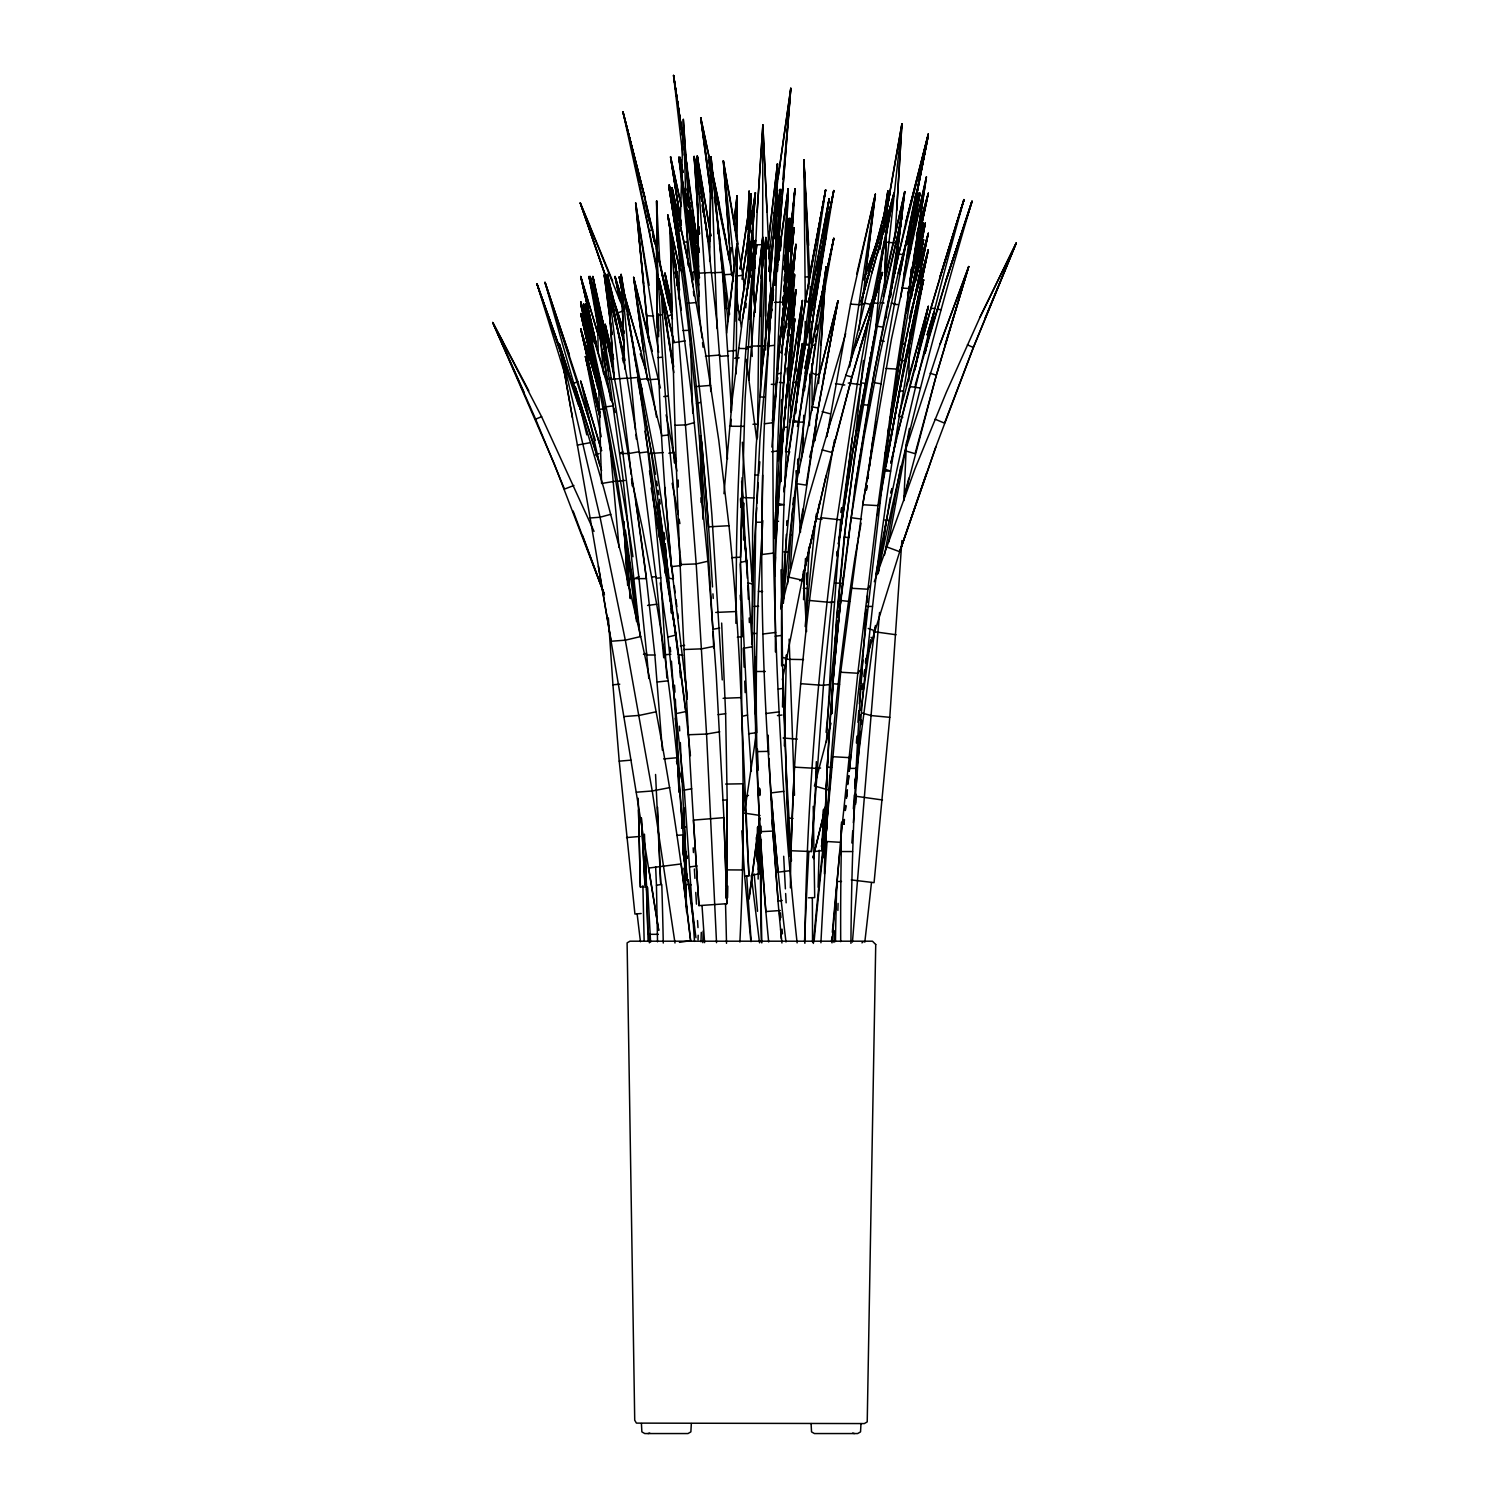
<?xml version="1.0" encoding="UTF-8"?>
<svg xmlns="http://www.w3.org/2000/svg" width="1509" height="1509" viewBox="0 0 1509 1509"><rect width="100%" height="100%" fill="white"/><g stroke="black" fill="none" stroke-linecap="round" stroke-linejoin="round"><path stroke-width="1.5" d="M750.878 941.578L744.673 876.352L748.954 875.805L741.843 716.511L740.579 557.179L745.125 398.319L755.387 240.421L742.56 319.021L732.393 398.169L723.962 493.688M751.671 644.475L753.896 553.388L756.688 507.703M762.818 520.662L758.48 591.434C753.896 698.158 756.499 805.127 765.855 911.53A2750.19 2730.177 88.1 0 0 768.685 941.956M757.537 856.867L757.593 827.102L757.367 861.941M757.763 833.873L757.141 859.715M760.366 395.792L762.743 237.328L753.84 316.513L748.804 380.211M736.241 373.817L737.033 243.628L726.64 333.093M765.61 350.088L765.893 237.517L761.253 277.939M785.982 941.937A3670.492 3658.627 62.7 0 1 778.172 872.164C767.345 766.647 762.026 660.602 761.724 554.539C761.724 448.739 767.062 342.977 777.399 237.686L772.627 422.746L773.457 553.086C776.362 683.237 782.926 813.426 797.129 942.88M780.832 481.56L781.473 399.791M735.883 623.349L736.524 546.409C738.542 444.193 745.22 342.147 755.387 240.421L742.56 319.021M765.516 316.211L765.893 237.517L761.253 278.373M780.775 481.409L781.021 437.497M805.127 340.072L805.221 321.398M805.316 305.063L803.882 159.765L809.88 277.26M753.557 295.481L757.141 212.165L762.856 124.964L762.592 264.075M761.291 839.589L761.083 870.297L761.291 848.322M781.624 665.884L781.492 624.179C782.039 522.284 786.793 420.483 794.677 318.908L783.624 426.179L776.154 538.543M743.503 539.958L743.597 530.81M743.654 523.963L743.862 503.402M757.499 861.545L757.556 855.546M855.396 783.435L855.433 778.984M709.664 261.415L711.003 156.823L722.453 272.337L731.525 410.863M719.774 240.874L711.003 156.823L709.89 241.176M733.902 223.407L737.033 196.019L736.599 240.138L737.033 196.019L733.789 223.672M736.222 321.379L737.033 243.628L727.678 321.832M911.247 241.402L911.304 236.819M762.649 475.09L761.724 554.539L773.457 553.086M910.606 297.254L910.927 269.262M911.247 241.572L911.304 236.932M757.499 437.478L758.555 346.202L762.743 237.328L753.84 316.513M776.928 192.416L777.456 163.84L767.591 248.645L777.456 163.84L777.022 192.02M761.347 380.381L765.893 237.517M850.925 943.332C851.68 831.855 857.866 720.472 866.524 609.353M740.919 505.27L741.051 498.347L746.691 563.329L740.825 498.762M742.126 477.655L740.579 557.179L731.676 557.689M678.635 298.801L679.729 244.609M680.012 231.122L683.332 119.381L692.461 252.739M730.96 426.274L731.111 419.238M731.243 412.202L737.033 243.628M740.806 507.326L740.976 498.14M756.726 732.676L754.198 634.214L755.745 522.246L760.008 438.27L770.363 322.756M784.34 746.012L786.396 655.151M809.465 425.689L809.786 374.043M725.735 897.912L725.961 888.575M760.857 316.456L762.743 237.328M782.492 707.023L783.397 669.638M804.882 943.332C806.447 801.694 818.878 660.357 836.967 519.926L857.206 384.625L871.429 304.516L873.371 304.516L893.95 193.265L871.806 273.129L849.85 364.971M908.663 381.155L909.474 348.504M909.587 343.845L909.87 332.187M758.14 879.049A3666.248 3657.269 -67.4 0 1 758.273 869.693L759.423 827.479M782.831 338.393L783.114 327.057M783.284 320.266L788.207 188.719L774.702 284.616M837.891 910.436L838.061 903.382M755.254 657.188L755.613 742.013L761.14 856.018M758.386 869.693L759.574 827.554M831.289 713.493L836.552 618.218L844.191 537.166L854.547 456.472L877.257 326.284L901.627 217.956L891.574 288.483L901.627 217.956L883.312 296.745M852.547 851.548L840.739 851.548L841.55 822.065M758.593 861.846L759.574 826.536M774.909 575.608C777.55 489.803 784.831 404.167 794.677 318.908L786.246 398.018M802.637 452.662L803.75 415.258M840.739 851.548L841.569 823.839M774.362 283.56L777.399 189.813L769.948 281.089M774.871 575.721L775.437 556.878M774.871 533.186L783.643 382.758L794.036 274.223L781.209 352.804L794.036 274.223L786.151 353.276M773.268 421.916L779.719 343.241L788.188 265.188C780.304 366.762 775.569 468.582 775.022 570.459L775.419 651.963M783.246 602.563L786.359 534.45M815.747 777.418L816.35 761.649M780.096 189.455L777.757 259.699L780.096 189.455L768.779 271.413L780.096 189.455L776.135 249.57M774.871 532.602L775.569 512.098M783.246 601.978L783.944 581.493M813.709 858.64L813.691 851.585L822.028 850.661L823.442 809.861M855.622 804.24L855.924 794.998M856.32 783.435L856.772 769.552L856.282 782.888M884.425 286.936L887.877 191.002L882.746 223.219M700.968 941.805L701.289 932.373M884.953 272.846L887.877 191.002L883.01 221.898M774.834 538.487L776.871 484.879M783.397 603.223L785.246 554.275M822.028 850.661L823.593 809.107M831.44 713.097L835.175 643.268M855.528 802.901L855.848 794.017M906.475 442.024L903.872 500.648M735.487 230.971L737.033 196.019M775.23 402.96L780.04 302.668L788.207 188.719L776.286 271.375M806.278 609.636L809.145 546.767M747.502 228.576L747.691 223.86M747.879 219.163L749.105 191.228L751.501 221.54M784.831 271.299L788.207 188.719M786.51 654.755L786.019 666.45L783.511 664.979M824.197 834.232L825.234 808.692M827.649 759.555L823.914 850.68C826.592 759.423 832.893 668.298 843.191 577.589M825.612 849.567L826.215 836.043M747.974 218.73L749.105 191.228L751.633 223.672M747.54 229.085L747.728 224.426M747.879 265.942L749.105 239.044L751.576 268.885M768.27 350.484L771.099 288.332L762.309 367.347L756.122 446.815L752.633 526.584L752.236 622.991M805.466 558.481L803.524 599.677M775.494 204.073L777.456 163.84M825.065 825.197L825.781 808.937M825.687 851.302L826.196 839.702M826.611 830.403C830.931 739.089 841.003 648.115 854.962 557.783L857.866 541.259M751.652 270.451L749.105 239.044L748.124 261.698M768.043 351.88L769.93 310.835M824.084 832.591L825.102 810.39M856.999 764.931L857.414 755.669M768.1 351.484L771.099 288.332L762.309 367.347M778.21 249.287L780.323 205.582M742.485 522.774L743.503 502.629M826.442 831.61L827.649 807.183M787.547 584.058L792.583 509.269M826.423 742.202L832.591 629.121L840.645 519.492M901.873 540.562L889.782 717.322L874.069 882.652L851.265 879.917M774.739 238.309L777.399 189.813L770.514 272.299M774.739 238.686L777.399 189.813M772.74 300.838L773.362 289.294L772.74 300.404M780.964 193.963L781.209 189.304M790.301 568.723L797.016 471.034M807.296 572.835L806.674 584.266L807.334 572.779M742.937 509.514L743.296 502.912M774.702 285.22L777.399 237.686L770.514 316.607M774.683 285.107L777.399 237.686M780.455 250.551L781.209 237.196L779.851 250.626M808.107 559.028L808.749 547.578M896.686 210.562L901.91 123.908L886.858 209.374L901.91 123.908L894.95 238.309M756.971 503.138L758.235 482.616M777.757 254.832L777.475 259.435L777.625 254.738M778.04 250.23L790.791 88.314L777.908 178.911L768.854 258.68M771.891 447.06L779.757 344.316L788.188 265.188L779.757 344.316M816.595 415.201L815.011 440.628M818.538 383.569L826.178 266.829L821.066 302.328M834.477 440.024L820.99 517.719C803.882 627.951 794.017 739.24 790.999 850.736L811.427 851.548L823.461 685.388L831.666 602.525L852.359 437.648L873.371 304.516M740.164 268.828L751.256 193.699L748.162 242.911L751.256 193.699L740.127 269.017M774.834 270.281L775.268 263.377M784.076 280.976L784.378 276.373M785.378 260.265L788.188 218.56L786.698 232.424M788.207 295.368L794.998 188.682L784.359 291.237M788.113 376.231L788.679 367.027M788.981 362.424L789.697 350.918M789.98 346.315L790.716 334.809M791.282 325.604L794.677 274.695L789.282 327.528M786.887 525.377L787.189 520.68M748.2 287.05L751.256 241.402L739.127 319.965L751.256 241.402L748.219 287.559M757.141 212.165L762.856 124.964L771.835 310.59M777.927 250.154L790.791 88.314L777.908 178.911M811.427 851.548L816.727 768.402L794.394 767.138L790.999 850.736A2953.905 2950.906 64.2 0 0 790.395 887.858M835.477 638.609L836.759 620.105M821.028 345.184L824.536 291.312M909.852 253.418L918.849 193.265L898.232 273.129L880.03 353.917L864.355 435.479L851.189 517.719C835.477 628.046 826.649 739.316 824.31 850.736L827.139 767.138L831.704 767.459M787.623 250.362L789.886 218.352L785.453 246.118L788.188 218.56L785.34 245.91M824.687 288.974L826.178 266.829L822.047 295.689M750.501 261.415L755.387 192.68L741.994 279.222M787.509 250.72L789.886 218.352L785.302 247.778M778.21 460.66L783.643 382.758L794.036 274.223M782.511 441.967L795.922 289.879L785.284 354.955M786.906 525.472L787.226 520.888M750.539 261.302L755.387 192.68L742.56 274.827M788.188 265.188L779.719 343.241M789.584 241.912L790.075 234.932L784.001 290.294M853.358 808.767L854.339 794.941M854.83 788.019L863.45 689.028L873.881 594.716C886.632 489.161 903.533 384.173 923.546 279.75L905.796 359.632L886.443 460.32M851.868 843.003L852.736 830.912M853.339 822.726L860.394 731.488M746.559 253.87L751.256 193.699M749.558 319.229L755.387 240.421M788.867 278.882L789.716 267.3M788.754 298.669L789.264 291.992M782.209 443.721L795.922 289.879L785.284 355.105M837.099 615.521L846.342 518.587L861.545 407.77L880.313 302.498L904.74 191.605L894.931 273.186L904.74 191.605L886.405 272.242M856.376 743.032L856.905 736.109M857.923 722.283L858.791 710.739M859.3 703.835L860.677 685.388M875.371 333.414L882.595 248.476M745.861 307.855L746.219 303.196M746.766 296.236L751.256 241.402M777.871 230.971L778.229 226.312M797.544 464.244L797.884 459.698M805.165 626.518L815.464 520.982M832.289 706.853L831.761 713.814L832.327 708.966M777.871 231.443L778.248 226.822M786.472 279.863L786.83 275.468M788.849 278.354L789.716 267.206L788.603 278.392M780.851 607.92L786.34 540.712C795.62 439.27 809.05 338.261 825.63 237.762L805.429 343.656L786.774 466.451M860.941 724.565L861.318 719.944M752.236 292.086L755.047 260.793M787.34 335.79L787.679 331.395M841.211 512.494L841.588 507.835M908.116 257.737L926.432 176.798L896.648 369.064L877.993 505.609L857.81 673.24L840.438 842.305L825.216 841.418L840.683 672.241L862.752 504.742L891.385 339.431L926.432 176.798L902.231 337.507L881.52 490.651L849.246 771.061M825.216 841.418L832.119 756.669L848.775 757.612L850.869 755.217L849.246 771.344M749.615 259.869L755.387 192.68M786.981 250.928L789.886 218.352M792.961 504.704L793.545 497.857M852.434 942.069L879.558 612.465M780.096 250.419L781.209 237.196L780.078 248.834M854.264 447.588L863.45 360.462M831.987 942.88L840.438 842.305M860.885 683.068L862.827 659.905M780.078 250.419L781.209 237.196M782.85 179.42L790.791 88.314M813.068 404.431L823.725 291.312M841.268 512.456L841.664 507.778M826.102 732.374L836.646 624.443M725.169 306.157L726.319 293.048M758.801 473.505L759.819 461.811M783.378 302.272L783.963 295.651M789.735 250.569L790.565 241.327L789.697 250.437M789.245 279.09L794.036 227.991L790.339 251.72M787.604 334.715L788.019 330.094M788.849 320.87L789.471 313.929M790.301 304.705L795.922 244.364L790.094 281.202M796.79 360.84L802.411 300.517L789.943 380.4L802.411 300.517L796.507 362.481M884.029 232.461L887.877 191.002M867.071 602.525L867.468 597.941M782.775 305.12L783.643 295.802M784.076 291.143L789.452 236.177L783.888 269.696M787.83 264.056L788.283 259.397M789.169 250.06L790.037 240.704M787.811 264.264L788.226 259.718M789.075 250.626L789.924 241.534M790.358 236.988L794.998 188.682L786.114 271.413M789.15 278.712L794.036 227.991L790.395 251.248M788.962 298.499L792.583 262.17L786.302 300.197M787.736 317.248L792.885 264.603L784.058 318.418M789.113 315.607L788.679 320.153L789.15 315.513M789.962 306.478L795.922 244.364L789.999 282.277M795.601 371.742L796.035 367.177L795.62 371.667M796.677 360.349L802.411 300.517M796.62 403.224L802.411 343.599L785.567 451.606L789.867 451.964M805.24 340.657L805.881 333.791M786.755 252.248L792.583 215.41L790.622 236.064L794.998 188.682M789.811 250.079L790.471 243.194M791.131 236.309L792.885 217.956L787.396 252.531M789.226 278.486L794.036 227.991M790.018 306.327L795.922 244.364M749.124 899.119L759.763 817.708L749.558 894.46M805.353 340.298L806.013 333.395M783.793 596.074L789.301 540.599C800.317 439.345 815.482 338.601 833.779 238.403L804.863 381.607M778.927 260.453L779.38 255.794M782.681 303.894L783.341 297.084M788.698 300.404L792.583 262.17L786.302 300.649M786.547 327.793L787 323.247M787.434 318.72L792.885 264.603L784.039 318.701M795.413 413.579L796.092 406.789M796.526 402.243L802.411 343.599L789.584 422.199M834.081 668.581L839.759 610.164M782.718 303.611L783.416 296.632M784.114 289.653L789.452 236.177L784.246 267.98M792.583 215.41L790.49 236.441L792.583 215.41L786.661 253.305M791.037 236.649L792.885 217.956L787.679 251.192M788.867 299.367L792.583 262.17M787.547 318.078L792.885 264.603M788.038 368.932L795.922 289.879M795.469 413.353L795.922 408.694M796.62 401.734L802.411 343.599M805.41 380.174L808.692 348.654L804.976 368.536L808.692 348.654L805.391 381.287M884.878 280.014L901.91 123.908M843.946 824.121L844.399 819.444M845.323 810.107L845.776 805.429M846.474 798.431L847.171 791.414M778.927 259.567L779.399 255.096M783.888 260.208L784.34 255.643M788.302 336.865L788.773 332.301M789.226 327.736L794.677 274.695M804.448 390.605L804.919 385.946M823.952 289.011L826.178 266.829M843.946 824.329L844.399 819.727M845.323 810.522L845.794 805.9M846.719 796.695L847.398 789.773M848.096 782.869L848.794 775.947M783.982 259.906L784.435 255.323M791.433 305.818L792.225 298.254M788.358 336.714L788.849 330.546M804.919 340.581L805.636 333.678M847.869 784.623L848.794 775.588M788.377 335.47L788.849 330.829M789.811 321.587L790.527 314.645M755.783 253.946L756.745 244.835M785.717 241.968L788.188 218.56M788.339 297.141L788.849 292.482M805.108 380.211L808.692 348.654M753.84 272.205L755.047 261.019M755.764 254.285L756.726 245.345M786.208 237.026L785.755 241.666M786.208 396.942L794.677 318.908M801.128 460.528L803.599 437.931M839.985 607.825L854.962 487.69L875.031 368.064L898.609 254.606L928.28 135.282L912.738 214.221L928.28 135.282L906.117 222.03M770.854 318.21L771.853 309.119M858.847 330.377L875.352 194.208L850.51 304.12L826.819 436.478M837.401 617.558L838.155 610.673M839.155 601.487L839.645 596.904M863.959 627.876L864.45 623.292M865.449 614.125L865.959 609.523M866.958 600.356L867.449 595.753M788.339 296.518L788.849 292.048M729.715 259.737L730.997 248.457M854.848 783.19L875.05 627.48M729.809 259.227L731.129 247.646M825.498 221.804L829.177 198.641L809.428 304.252M786.151 471.072L783.888 491.859C793.941 406.581 808.484 321.889 825.63 237.762L810.446 315.834M772.853 300.084L773.381 295.67M811.163 332.791L813.672 311.741M826.159 830.667L824.121 847.398L826.234 830.459M772.382 420.653L776.343 389.001M800.223 529.961L818.312 407.996L837.967 300.781L818.463 377.948L796.186 483.616L806.24 485.125L818.312 407.996L837.967 300.781L818.463 377.948M865.242 274.751L875.352 194.208L856.697 274.129M866.373 490.218L866.958 485.634M867.826 478.787L868.411 474.222L867.807 478.636M868.995 469.639C880.52 376.873 896.95 284.748 916.133 193.265L900.666 297.537M862.356 688.123L862.922 683.52M863.789 676.636L864.657 669.77M865.525 662.885L866.091 658.282M815.181 343.656L811.465 372.591L815.652 374.647L819.104 374.534M866.355 490.01L866.939 485.464M868.977 469.525L873.051 437.648M899.836 274.242L916.133 193.265L907.513 243.703M788.434 391.435L789.018 387.04M816.312 514.041L815.69 518.681L821.933 519.341M790.018 405.412L805.353 301.97L825.63 189.908L809.088 301.838L798.978 382.381L793.112 382.588M800.091 529.376L802.826 509.137M849.586 367.008L875.352 194.208M852.359 437.648L841.286 519.926L820.99 517.719M777.192 382.211L777.814 377.703M790.414 401.13L805.429 300.574L825.63 189.908L810.446 271.507M813.955 309.402L816.482 290.879M817.105 286.257L817.727 281.617M822.141 249.23L829.177 198.641L813.785 278.882M825.668 846.889L821.518 846.417L826.215 812.747M860.205 714.889L859.564 719.453L862.092 721.491M860.847 710.324L870.674 639.59M805.278 373.327L806.259 366.442M809.522 343.486L815.407 302.177L811.672 302.253L800.939 364.782M821.085 302.498L821.726 297.914M836.759 555.708L837.401 551.143L836.722 555.501M823.254 834.119L826.215 813.426M821.518 846.417L826.083 814.426M887.933 432.706L888.594 428.179M889.593 421.369L890.253 416.842M909.833 253.342L918.849 193.265L898.232 273.129M878.031 573.533L890.216 497.744M878.049 573.609L881.426 550.766M744.767 810.786L756.311 733.921M896.629 244.326L904.74 191.605M914.096 256.568L922.904 199.339M884.934 456.529L885.632 451.927M878.276 573.175L885.99 522.699M785.642 263.849L786.34 259.322M785.755 280.693L786.453 276.166M885.84 318.173L886.556 313.589M887.254 309.024L901.627 217.956M915.416 216.315L919.981 193.265L913.398 232.443M875.446 625.481L873.315 639.156L870.995 637.307M785.51 265.169L786.227 260.51M785.944 279.863L786.661 275.204M823.348 235.14L829.177 198.641M799.525 373.704L800.242 369.233M822.971 237.932L824.046 231.103M797.412 426.519L817.256 316.192L833.779 238.403L817.256 316.192M854.962 487.69L869.41 398.055L886.462 309.138L906.117 221.087L928.28 134.037L911.417 220.031M890.951 412.278L891.687 407.694M892.423 403.129L923.546 223.2L907.645 295.255L923.546 223.2L910.832 280.429M821.764 826.649L824.348 810.597M784.85 309.213L785.567 304.705M876.257 421.784L862.752 504.742L877.993 505.609L880.03 502.365M884.934 456.114L885.632 451.795M784.85 309.571L785.567 305.12M815.784 299.895L833.779 190.568L809.333 314.74M911.87 241.742L912.624 237.083M877.351 515.493L878.408 509.023M879.106 504.704L880.162 498.234M884.519 554.954L900.76 466.319M817.256 271.865L833.779 190.568L811.672 302.253M907.531 243.345L916.133 193.265M886.368 447.362L904.947 344.561L928.28 233.31L907.946 306.572M880.52 496.084L899.609 391.001L923.546 279.75L905.702 360.745M885.99 466.13L904.947 361.066L928.28 249.815L910.964 312.061M888.65 541.938L909.455 428.367M883.35 478.221L884.104 473.694M803.222 349.503L804.033 344.863M804.863 340.223L806.07 333.282M858.263 538.996L861.054 523.133M885.651 464.734L884.878 469.167L890.593 471.11L884.727 471.11M891.8 488.859L891.008 493.292L891.913 488.595M903.948 275.053L918.849 193.265M915.982 280.712L923.546 239.686L910.342 298.933M889.744 193.737L879.785 249.079L889.744 193.737L868.279 273.657L889.744 193.737L878.181 252.852M803.222 390.473L804.033 386.04M906.966 244.288L907.758 239.893M908.569 235.498L910.568 224.501M923.546 239.686L910.587 298.329L923.546 239.686L910.832 296.915M890.216 424.689L904.947 344.561L928.28 233.31L906.117 313.193M890.216 441.175L904.947 361.066L928.28 249.815L909.248 318.361M923.546 279.75L905.796 359.632M782.36 679.748L802.166 580.135L826.083 475.995L851.906 377.043L882.463 272.525L855.113 347.183L830.214 422.878L807.843 499.536L780.964 609.183M911.285 297.48L925.262 223.2L911.002 274.431M810.503 270.375L825.63 189.908M823.348 378.834L837.967 300.781M878.728 274.242L893.95 193.265L871.806 273.129M911.342 297.235L925.262 223.2L910.644 275.902M913.247 212.712L928.28 135.282M908.437 236.951L909.323 232.367M911.511 220.899L928.28 134.037L906.117 221.087M875.805 574.589L888.688 508.778C910.04 404.827 935.467 301.781 963.987 199.603L931.242 306.836L896.836 436.497M911.417 220.05L928.28 134.037M913.662 225.011L919.981 193.265L913.624 222.86M810.503 314.777L825.63 237.762M913.605 225.577L914.341 221.88M909.682 280.731L928.28 193.265L916.435 235.687M871.881 302.253L893.95 193.265M910.002 298.197L925.262 223.2M874.484 336.337L853.585 445.872L838.382 544.108L853.434 447.833L871.353 352.578M872.221 348.258L874.39 337.45M817.331 270.752L833.779 190.568M909.663 281.862L928.28 193.265L916.793 234.631M914.831 370.063L928.28 306.384L898.609 416.239L902.835 417.163M880.049 563.347L891.63 509.042C914.68 405.525 941.823 302.969 972.003 201.319L946.501 278.769L924.13 352.861M913.775 222.502L919.981 193.265M817.331 315.136L833.779 238.403M910.964 274.242L928.28 193.265M910.964 314.306L928.28 233.31M910.964 330.792L928.28 249.815M928.28 306.384L914.812 369.365L928.28 306.384L906.117 386.247M925.036 353.295L933.882 312.42L927.148 334.809M925.168 353.012L933.882 312.42L927.243 334.828M788.038 577.004L802.166 580.135L826.083 475.995M876.012 329.471L874.994 334.055L875.993 329.547M924.677 353.238L933.882 312.42M918.491 245.816L923.546 223.2M802.166 580.135L819.689 502.44M896.516 438.629L890.857 463.244C911.247 374.326 936.316 286.521 963.987 199.603L939.56 278.618M826.611 436.648L830.874 418.766M904.532 496.178L936.334 375.232L968.703 266.565L940.069 344.09L905.966 448.645M867.769 275.807L861.054 303.667L864.619 304.29M812.993 857.772L826.442 803.278M813.106 857.527L826.366 803.807M904.098 497.216L908.833 478.146M855.113 347.183L882.463 272.525L851.906 377.043L831.949 452.474L822.122 449.889M831.006 723.226L814.445 785.925L827.517 789.735M940.069 344.09L968.703 266.565L936.334 375.232L915.095 453.681L905.306 450.814M809.597 457.02L845.662 333.602M861.167 302.102L882.463 226.218L864.129 278.429M915.19 385.153L946.294 279.863L972.003 201.319L946.294 279.863M882.463 226.218L861.149 301.31L882.463 226.218L863.638 279.92M865.487 661.3L899.685 551.709L935.901 446.777L973.38 347.485L1016.236 243.006L980.152 316.909L946.35 392.227L914.963 468.846L874.296 581.701M859.885 348.579L882.463 272.525M944.823 345.636L968.703 266.565M939.749 277.524L963.987 199.603M946.501 278.769L972.003 201.319M886.028 546.635L899.685 551.709L935.901 446.777M899.685 551.709L926.394 473.392M980.152 316.909L1016.236 243.006L973.38 347.485L944.54 423.142L935.09 419.2M984.717 319.003L1016.236 243.006M909.606 286.597L908.644 288.464L901.816 288.068M898.138 366.385L896.648 369.064L885.953 368.46M869.731 586.039L867.562 589.208L850.906 588.246M860.017 670.373L857.81 673.24L840.683 672.241M861.979 942.861L863.205 941.654M662.394 750.237L654.849 655L646.399 578.626C633.723 477.089 615.747 376.25 592.867 276.524L611.202 378.118L609.353 379.4L622.764 476.58L640.156 636.496M611.202 378.118L622.689 451.681L619.784 453.492L628.065 453.492M622.689 451.681L638.797 576.57L634.591 578.626L646.399 578.626L635.949 502.516M649.002 231.179L652.548 229.462L622.991 112.062L649.002 231.179L667.619 325.982M610.673 400.243L607.41 379.4L610.108 378.118M691.726 272.789L694.48 271.507L678.843 157.313L692.989 286.635M574.25 383.154L577.758 381.551L545.013 282.39L582.078 412.693M667.827 316.249L671.562 314.627L652.548 229.462M573.099 510.966L603.977 593.358L554.256 463.829L492.764 322.53L541.599 416.691L594.037 531.375M595.376 455.096L599.073 453.568M503.063 341.845L492.764 322.53L535.62 419.144L541.599 416.691M617.049 480.937L601.582 483.484L598.564 383.626M643.475 654.378L646.588 653.114L638.797 576.57M608.749 371.195L589.019 276.524L607.41 379.4M589.529 225.03L580.267 202.96L607.995 282.919L580.267 202.96L624.028 310.496L617.917 312.891L624.198 332.753M573.91 485.464L564.46 489.105L535.62 419.144M690.594 240.365L682.257 180.797M688.274 203.828L691.952 202.47L684.313 147.278M682.917 138.036L673.561 75.45L682.766 155.182M594.829 343.298L585.454 304.214L594.64 342.788L585.454 304.214L591.094 332.206M592.188 347.353L585.454 319.455L601.091 384.493L585.454 319.455C605.449 415.937 622.349 513.022 635.119 610.73L636.553 621.557M590.566 377.401L600.054 417.125L585.454 356.52L601.242 436.705M685.105 340.902L672.674 342.826C677.277 530.583 686.35 718.209 698.969 905.607L726.848 903.702L723.905 817.652L716.228 674.485L707.891 561.216L691.329 393.019L670.222 228.255L672.674 342.826M590.547 442.609L577.381 445.08L559.311 343.958L582.493 415.635L603.826 488.35L623.236 562.027L640.703 636.534C662.677 736.939 679.182 838.514 690.613 940.635L679.465 942.333M719.68 628.084L712.852 629.272L707.08 531.677L696.479 403.582L700.346 402.45M694.517 422.539L686.331 424.859L675.032 425.293M610.787 514.305L600.054 517.229L590.132 517.983L577.381 445.08M681.483 828.12L685.841 826.951M648.078 1433.55L649.738 1433.097M694.498 941.409L684.313 790.075L667.846 637.062L676.07 635.025L664.205 558.971L651.19 487.973M580.399 409.486L575.118 386.738L601.601 470.468M640.703 636.534L625.311 640.174L611.183 641.25L590.132 517.983M736.109 350.446L728.715 351.182M742.032 716.341L747.54 715.059L740.164 563.819M748.483 795.375L744.012 796.431L743.183 784.774M756.537 838.664L759.385 873.654L751.218 875.56L759.536 942.804M707.891 561.216L696.196 563.932L680.087 564.555L679.635 552.501M663.715 657.735L655.962 576.57L642.872 474.713L627.159 378.118L607.09 276.524L614.333 379.4M740.429 562.404L746.672 561.046L745.125 543.919M656.208 711.776L639.288 715.398L623.839 716.568L598.394 566.252M676.843 713.455L685.878 711.569L676.07 635.025M587.02 297.443L598.281 334.941L580.72 276.524L595.923 342.336M598.036 379.099L580.72 304.214L587.095 325.114L580.72 304.214L599.884 387.719M714.398 646.267L701.61 648.851L683.973 649.53M627.159 378.118L609.353 379.4L592.867 276.524L609.164 351.427M669.694 787.623L652.246 790.98L636.364 792.206M619.652 299.216L615.05 276.524L622.727 301.838M598.96 379.099L583.738 304.214L613.371 405.808L604.336 407.09L583.738 304.214L590.113 325.114M598.224 326.453L590.151 276.524L611.843 354.653M622.33 292.803L619.256 276.977L640.721 350.88L661.602 434.498M657.528 941.786L656.453 885.293L660.753 884.538L655.566 774.475M746.672 561.046L752.387 646.739L743.277 648.323L744.126 667.129M631.102 474.26L628.913 453.492L639.439 451.681M719.755 731.79L706.552 734.053L688.425 734.751M679.616 251.041L669.204 184.985L678.446 226.991M670.015 305.082L664.979 273.186L672.222 305.987M684.313 790.075L691.763 788.811M647.946 378.627L638.892 379.532L633.799 351.616M624.952 480.466L617.464 481.182L604.336 407.09M711.531 272.488L698.629 273.186L696.875 158.332L707.985 241.365L717.19 325.208L727.489 459.019M711.361 198.415L700.723 117.702L719.227 204.583L729.413 260.133M712.512 586.926C704.628 453.379 690.764 320.248 672.09 187.795L690.273 271.224L705.854 355.426L718.774 440.307L728.979 525.717C740.655 640.061 745.012 755.085 742.541 869.976A3129.892 3126.78 -62 0 1 739.882 942.012M658.49 379.042L647.361 379.759L633.648 277.392L660.395 387.983M696.271 302.498L687.18 303.403M768.477 244.496L755.613 244.816M666.865 678.088L660.772 577.853L653.755 501.158L644.796 424.953L638.081 377.42L627.254 378.382M663.319 452.549L651.341 453.417L638.892 379.532M783.756 302.14L774.457 302.385M774.457 521.869L778.587 521.284M778.342 689.066L783.001 688.406L781.04 569.78M651.662 577.155L655.962 576.57M719.85 355.03L705.42 356.199M668.864 453.228L673.504 452.625L676.843 471.034M718.095 714.662L725.622 713.7L721.66 623.066M748.539 733.732L756.047 732.752L752.387 646.739M690.235 866.845L697.064 865.959M647.568 605.43L656.698 604.26C673.806 706.08 683.69 809.031 686.689 912.209L683.294 834.911L676.692 835.345M733.431 281.146L732.242 274.242L723.169 274.732L719.548 243.383M760.479 345.957L751.331 346.108M761.856 346.033L765.572 345.58M747.709 348.636L738.58 348.428M768.534 346.033L773.777 345.372M777.192 373.817L780.908 373.345M743.862 426.33L729.545 426.255M764.403 423.784L772.627 422.746M783.68 427.519L787.377 427.047M771.608 451.738L777.418 451.002M778.097 505.44L783.907 504.723L778.022 503.572M737.354 637.213L740.485 636.817M762.818 634.025L775.626 632.441M775.211 636.232L781.417 635.459M765.893 713.512L779.078 711.871M777.437 715.587L781.964 715.021M783.793 791.32L770.967 792.923L778.059 872.183L789.773 870.712M778.097 901.043L772.023 820.424L778.097 901.043L782.247 900.515M710.607 385.38L696.347 386.568M639.627 452.87L648.078 451.832M661.036 286.899L662.508 314.664L658.131 315.192L658.697 331.112M663.771 396.584L668.355 396.018L662.508 314.664M658.131 357.652L662.508 357.143L656.641 248.344C656.34 354.615 661.168 460.886 671.505 566.648L687.331 697.215M661.489 435.78L668.355 434.988L662.508 357.143M680.352 645.871L684.614 645.38M861.639 304.875L850.51 304.12M829.893 602.412L834.458 601.902M823.669 685.218L829.29 684.596M816.029 768.553L820.594 768.043M735.317 276.109L742.768 275.317L744.71 289.087M657.339 681.993L668.298 680.804M734.676 358.255L739.165 357.803M722.453 272.337L711.588 272.789M698.667 172.083L697.271 156.031L710.833 235.913M805.485 277.034L808.522 276.769L803.882 159.765L808.673 245.363M656.472 578.211L660.772 577.853M663.62 758.914L677.164 757.725M722.622 800.26L727.187 799.864L725.622 713.7M599.243 409.316L604.826 408.826M641.155 913.511L634.931 914.058L619.218 761.158L612.937 684.784L619.765 684.199M619.218 761.158L630.913 760.14M626.537 837.589L640.193 836.42M728.979 525.717L708.608 526.83L701.61 441.552M719.982 356.331L728.489 355.671M664.054 654.774L670.883 654.284M780.285 910.512L765.855 911.53L759.97 831.666L773.513 831.044M753.953 497.989L742.786 497.555L741.598 481.465M736.467 611.522L715.719 612.428M723.113 698.309L741.24 697.592M683.52 242.119L687.255 241.987M805.353 301.97L809.088 301.838L805.429 300.574M683.049 330.528L687.746 330.358M805.353 344.995L809.088 344.863L805.429 343.656M806.598 361.028L809.767 360.915M793.112 422.124L798.978 421.916L793.206 420.257M799.638 580.644L803.825 580.493L806.579 631.573M803.524 659.584L785.246 659.263M797.261 739.127L783.133 737.995M808.447 897.817L814.709 897.591L813.219 806.353M754.066 606.411L758.612 606.278M756.782 751.614L768.402 751.35M811.672 345.259L815.407 345.184M798.11 422.162L803.976 422.067M783.888 551.898L788.056 551.822M725.622 784.076L743.258 783.775L742.541 869.976L726.414 869.882M752.972 424.274L757.499 424.255M755.745 522.246L761.988 522.208M894.667 242.949L884.067 241.949M894.347 304.516L897.874 304.516M860.243 384.625L848.265 383.06M899.609 391.001L903.344 391.001M644.928 431.216L648.757 453.492L651.794 453.492L655.472 474.26M631.799 578.626L627.254 578.626L624.311 532.507M834.892 583.134L841.154 583.134M831.666 602.525L809.409 600.488M866.204 606.429L872.447 606.429M751.689 633.459L756.216 633.459M646.248 655L654.849 655M756.292 671.505L765.327 671.486M823.461 685.388L800.543 683.671M858.885 689.028L863.45 689.028M849.68 768.402L856.131 768.402M837.325 881.482L841.513 881.482M638.213 798.28L640.363 886.99L647.191 886.99M658.339 934.316L648.021 934.316L646.625 889.084M747.313 346.938L751.84 347.051L752.236 356.445M758.48 591.434L762.611 591.528M771.269 384.323L775.947 384.455M754.689 474.977L758.763 475.09M724.961 308.345L728.715 308.44M803.203 588.265L807.504 588.472M759.8 396.886L764.139 397.112M653.604 316.079L646.72 315.721L635.629 202.828L658.641 352.37M779.342 382.399L783.643 382.758M844.191 537.166L848.775 537.544M773.872 212.807L780.304 213.41M832.572 683.671L839.589 684.313M931.015 308.213L934.75 308.553M909.625 386.644L915.473 387.191M896.063 634.742L873.409 631.611M889.782 717.322L871.07 715.568L861.865 713.002M882.463 799.977L855.282 796.167M788.415 818.01L792.998 818.463M686.972 884.463L691.141 884.896M937.259 309.288L940.975 309.703M914.586 387.323L920.415 387.964M884.915 520.058L889.065 520.511M840.607 600.488L849.68 601.506M862.79 404.582L869.524 405.393M860.922 382.833L865.147 383.38M678.069 654.585L682.804 655.208M851.189 517.719L861.545 519.096M835.496 383.682L844.795 384.984M877.257 326.284L882.633 327.057M744.427 813.125L760.064 815.464M873.164 302.705L877.672 303.403M880.313 302.498L884.01 303.064M874.315 382.682L881.275 383.852M811.936 406.883L818.312 407.996M891.291 303.12L894.969 303.818M864.336 303.12L871.429 304.516M781.945 657.358L786.378 658.226M747.634 582.927L752.331 583.889M880.237 340.487L884.236 341.336M900.722 343.637L904.947 344.561M900.722 360.142L904.947 361.066M898.609 253.776L902.835 254.795M852.679 1433.097L854.339 1433.55M822.122 411.617L829.988 413.768M845.662 375.269L851.906 377.043M930.129 373.251L936.334 375.232M868.203 628.461L874.654 630.687M967.401 344.825L973.38 347.485M790.509 534.375L792.263 535.412M893.592 502.742L895.214 504.044M528.848 390.888L502.987 341.883M492.764 322.53L524.283 392.812M612.654 281.051L589.453 225.067M640.269 353.936L645.758 369.196M582.606 535.582L604.468 594.848M566.667 379.796L536.997 283.975L570.798 380.494M562.706 356.614L536.997 283.975L578.777 405.789M536.997 283.975L562.499 355.615M580.267 202.96L608.995 286.691M610.485 291.048L624.273 332.753M569.44 355.464L545.013 282.39L589.283 420.332M545.013 282.39L569.251 354.445M614.37 302.177L617.917 312.891M586.812 434.875L575.118 386.738L581.852 407.43M582.493 415.635L559.311 343.958L572.42 417.559M571.496 382.569L578.494 404.337M598.545 459.887L581.757 407.449M638.816 379.099L642.306 390.152M638.911 379.099L640.269 383.512M672.354 447.815L676.485 461.32M619.444 297.707L615.05 276.524L621.406 297.424M595.98 342.468L580.72 276.524L587.095 297.424M580.72 301.838L595.47 365.536L580.72 301.838L592.358 340.393L580.72 301.838L599.978 388.945M594.357 372.572L580.72 313.57L593.678 356.539M598.036 403.714L580.72 328.83L599.601 391.661L580.72 328.83L599.884 412.334M580.72 381.136L601.563 450.587L580.72 381.136L599.978 465.866M577.758 381.551L595.357 440.534M594.433 372.798L580.72 313.57L593.659 356.652M622.727 302.14L621.312 297.443M605.882 378.08L590.019 325.133M622.613 293.859L619.256 276.977L625.424 297.877M640.721 350.88L625.33 297.895M595.98 297.443L610.768 350.39M676.504 761.347L682.955 783.944M593.659 297.707L590.151 276.524L596.074 297.424M683.03 842.343L687.368 858.244M684.143 846.775L687.142 858.074M645.079 198.603L622.991 112.062L645.079 198.603L670.864 312.306M622.991 112.062L644.909 197.396M613.937 408.034L615.087 412.523M639.571 181.42L634.572 161.312L639.175 182.589M652.303 351.314L633.648 277.392L643.758 351.899M634.572 161.312L639.929 182.551M612.032 334.658L604.26 274.996L609.014 293.991L604.26 274.996L611.994 334.432M648.342 216.372L649.983 222.992M652.737 234.008L654.944 242.836L652.718 233.838M610.353 293.708L607.372 274.449L624.066 342.618L607.372 274.449L610.126 292.784M575.118 386.738L580.343 407.788M644.89 202.357L647.135 211.354M648.248 215.844L651.586 229.349M646.757 210.468L648.436 217.164M652.869 235.046L655.076 243.986L652.831 234.857M612.428 365.725L605.184 324.36L613.144 356.69M559.311 343.958L600.054 517.229L625.311 640.174L652.246 790.98L674.995 942.993M648.323 216.617L650.021 223.464M622.595 349.579L611.673 305.176L624.933 360.33M613.691 373.251L605.184 324.36L613.635 359.067M585.454 304.214L590.509 325.133M585.454 319.455L590.509 340.374M598.432 410.976L585.454 356.52L598.545 411.259M585.454 356.52L590.509 377.42M673.825 372.591L659.075 279.09L673.769 341.279M622.387 358.086L623.443 362.5M590.566 325.114L594.772 342.769M593.244 351.823L594.301 356.294M672.505 363.594L659.075 279.09L673.825 341.656M580.72 276.524L596.923 347.636M580.72 313.57L597.941 389.228M580.72 328.83L599.978 413.56M589.019 276.524L604.147 342.468L589.019 276.524L593.509 297.443M658.471 258.152L668.959 305.082M615.05 276.524L620.84 302.253M583.738 304.214C602.751 387.851 620.312 471.864 632.95 556.708M631.649 479.372L642.419 528.207L656.698 604.26M585.699 323.02L596.923 372.949M681.332 225.181L670.562 156.823L681.276 205.752M683.313 271.978L672.09 187.795L677.334 211.411M678.145 241.365L669.204 184.985L674.466 208.582M679.842 255.643L669.091 187.625L673.863 209.091L669.091 187.625L679.861 255.964M671.015 235.498L667.77 214.995L679.993 270.809M670.92 310.816L664.979 273.186L670.241 296.783M681.313 224.841L670.562 156.823L681.37 206.393M679.295 289.407L667.77 214.995L679.559 269.074M662.149 274.902L668.638 304.497M711.361 198.358L700.723 117.702L706.061 142.28M690.273 271.224L677.239 211.411M676.579 218.748L674.372 208.6M677.069 220.993L678.05 225.52M675.183 215.58L674.24 211.241L675.334 215.825M672.354 306.949L670.147 296.801M619.256 276.977L622.481 291.784M711.343 178.156L709.004 159.52L732.242 274.242M719.227 204.583L705.967 142.299M666.11 414.843L673.504 452.625M593.546 297.424L604.713 350.39M711.531 178.93L709.004 159.52L726.508 242.968M672.184 483.333L678.296 514.569M671.562 314.627L672.486 319.078M639.627 184.72L657 268.281M625.273 304.931L626.216 309.477M627.159 314.004L654.378 453.832L673.467 578.871L669.147 578.305L651.341 453.417M681.483 172.479L679.974 157.37L683.03 172.384L679.974 157.37L681.54 173.705M590.151 276.524L597.545 313.589M611.409 297.424L622.142 350.39M612.314 351.427L607.09 276.524L611.315 297.443M687.161 193.359L696.63 240.704L687.5 194.736M598.432 318.135L599.318 322.681M601.072 331.754L600.186 327.208L600.808 331.622M637.571 379.4L651.794 453.492M652.605 496.348L674.58 626.254L685.671 711.135M662.262 295.538L663.111 300.102M663.96 304.648L664.828 309.213M592.867 276.524L596.772 297.443M603.562 329.792L603.053 325.548L606.184 342.486M598.394 306.421L606.505 350.39M603.053 325.548L605.128 336.903M731.601 275.468L723.358 160.822L742.768 275.317M605.184 324.36L608.655 343.675M679.088 519.077L679.899 523.585M633.648 277.392L656.49 417.125M729.488 244.269L723.358 160.822L738.052 244.1M698.648 171.309L697.271 156.031L701.421 179.911M697.894 210.656L694.14 156.483L697.913 178.081L694.14 156.483L697.988 212.788M624.82 368.969L621.123 274.449L638.081 377.42M735.826 294.953L741.409 327.189M695.687 241.346L692.442 211.43L699.271 251.513M659.075 279.09L673.712 366.857M607.372 274.449L615.578 323.36M609.051 345.806L612.579 366.197M702.27 204.111L709.475 247.212M649.474 470.865L658.131 528.395M604.26 274.996L610.523 312.325M623.839 716.568L658.716 930.317M710.814 235.838L701.327 179.911M701.044 196.453L701.817 201.093M702.609 205.733L708.494 240.478M695.875 242.289L692.442 211.43L699.327 252.343M696.479 403.582L687.689 320.436L672.995 204.847L682.634 262.792M624.047 350.126L621.123 274.449L633.893 349.333M676.73 227.652L672.995 204.847L676.994 228.708M672.995 204.847L682.69 263.264M683.426 267.772L684.181 272.261M675.334 272.016L676.296 277.807M676.975 281.976L678.107 288.728M683.388 267.376L684.143 271.96M677.484 232.197L678.22 236.762M675.391 271.903L676.145 276.487M676.9 281.07L678.031 287.955M673.636 262.019L674.391 266.584M675.504 273.412L676.258 277.977M676.994 282.541L678.126 289.37M649.134 285.258L635.629 202.828L648.908 341.317M648.757 453.492L667.714 578.626L656.641 502.516M617.464 481.182L639.326 629.46M670.562 156.823L681.031 224.332M677.748 233.348L678.503 238.007M669.204 184.985L679.691 252.493M669.091 187.625L679.918 257.435M667.77 214.995L671.279 236.668M675.391 272.242L676.164 276.901M676.919 281.542L678.05 288.521M664.979 273.186L668.845 297.028M594.018 299.951L598.318 326.793M658.66 930.261L648.7 868.052L681.163 863.94L690.613 940.635M682.2 180.816L678.843 157.313L699.308 296.198M656.604 481.126L657.339 485.691M658.075 490.255L658.792 494.82M659.527 499.385L660.244 503.949M675.315 262.849L676.032 267.395M676.749 271.96L677.466 276.505M678.182 281.07L679.257 287.898M678.843 157.313L692.009 241.591M678.88 246.024L679.955 253.003M675.259 262.094L675.975 266.735M676.711 271.394L677.428 276.034M678.163 280.693L679.616 289.992M669.204 299.348L669.939 304.007M664.356 560.971L676.202 637.062M672.09 187.795C689.236 296.349 702.892 405.431 711.89 514.946L722.264 679.918M700.723 117.702L711.512 191.511M682.332 134.848L673.561 75.45L682.313 134.358M673.561 75.45L677.503 101.612M684.294 147.203L687.368 167.82M677.56 101.593L682.973 138.13M684.369 148.542L695.913 235.913M684.35 148.259L687.406 169.102M709.004 159.52L711.531 176.836M687.331 189.398L699.516 277.826M687.236 188.323L694.97 241.761M625.348 530.206L636.402 606.297M746.219 359.274L756.669 439.326M660.225 582.927L667.846 637.062M658.773 502.346L677.805 652.284M714.379 197.113L729.601 314.381M681.332 310.137L670.222 228.255L671.807 311.665M658.754 532.941L659.358 537.468M607.09 276.524L628.913 453.492M698.101 241.949L696.875 158.332L707.985 241.365M679.974 157.37L681.993 172.516M603.449 352.087L607.523 384.116M668.883 587.888L669.468 592.509M691.952 202.47L696.988 243.081M723.207 279.24L724.32 288.351M724.886 292.916L726.546 306.591M674.316 585.813L675.164 592.754M676.013 599.695L676.862 606.637M677.711 613.578L678.277 618.2M690.235 212.637L698.535 285.126L690.235 212.637L692.499 251.984M687.406 197.83L688.444 206.808M688.972 211.279L691.329 231.481M691.839 235.97L692.367 240.459L691.839 235.894M694.48 271.507L702.062 338.035M687.349 197L688.406 206.148M688.934 210.732L691.311 231.311M692.442 211.43L698.233 265.527M687.217 194.567L687.746 199.188M723.358 160.822L734.374 266.961M680.276 556.519L681.257 565.517L671.505 566.648L664.714 487.237M696.177 245.948L697.177 255.134M697.931 262.038L698.422 266.64M685.878 711.569L690.443 755.688M697.271 156.031L701.892 200.886M696.347 246.816L697.083 253.606M698.045 262.641L698.535 267.168M683.784 664.375L684.275 668.959M685.011 675.843L687.293 699.101M670.147 647.286L670.637 651.945M624.688 531.055L625.443 538.034M777.833 235.951L779.285 249.928M723.169 274.732L727.998 320.813M694.14 156.483L698.007 194.265M678.314 656.887L679.05 663.753M679.767 670.618L680.484 677.484M693.291 249.343L693.744 253.795M702.534 342.618L703.005 347.202M621.123 274.449L635.572 429.763M679.786 551.954L668.355 434.988M675.24 718.322L675.711 723.018M681.917 176.798L682.351 181.118M638.892 235.442L643.683 283.428M702.345 205.507L703.024 212.467M681.993 178.364L682.445 183.042M674.448 462.905L668.355 396.018M664.054 532.564L664.733 539.543M665.186 544.183L670.241 601.299M786.906 368.177L787.547 374.836M788.207 381.815L791.508 416.71M780.493 912.851L780.945 917.51M782.039 929.148L782.473 933.826M688.934 222.521L689.802 231.669M664.205 534.544L664.658 539.128M665.092 543.73L668.355 578.211M631.554 478.919L632.214 485.936M789.226 351.729L790.905 370.29M693.423 291.256L693.838 295.858M599.035 322.605L597.564 306.195L598.149 353.181M599.45 327.283L599.865 331.942M600.28 336.582L603.581 373.798M609.561 440.968L619.048 547.409M624.82 531.809L625.405 538.468M625.801 542.9L630.328 598.639M742.334 442.194L752.18 581.569M670.222 228.255L696.196 563.932L706.552 734.053L716.53 942.672M646.474 313.74L648.908 341.788M646.588 653.114L648.795 678.503M752.255 277.449L755.198 312.457L752.142 275.789M756.311 837.325L759.385 873.654M791.452 860.885L786.34 770.778L782.888 671.26M735.694 280.712L738.165 310.647M676.881 753.425L682.483 828.328M635.968 434.441L636.345 439.1M624.783 532.62L625.556 541.976M626.122 548.993L630.177 598.111M795.979 470.789L800.543 532.13M752.199 230.707L754.066 254.116L752.255 230.858M670.788 608.24L671.165 612.861M671.448 661.225L676.541 731.469L678.956 792.414M797.959 458.962L798.959 472.996M757.707 827.573L759.838 855.131M758.82 822.065L761.234 854.943M757.801 826.517L759.706 852.359M759.499 788.717L759.838 793.394M696.875 158.332L704.76 273.544L710.796 391.51M676.749 734.713L679.54 774.475M759.442 833.194L759.763 837.721M803.222 571.553L803.825 580.493M741.975 485.464L747.37 578.305M759.404 788.113L759.857 794.809M747.54 715.059L751.35 771.024M698.95 226.859L699.44 233.914M608.353 617.803L612.937 684.784M740.429 498.762L740.881 505.779M698.988 226.972L699.44 233.952M689.009 207.28L683.332 119.381L686.293 211.845M712.946 593.848L713.248 598.469M698.969 905.607L693.423 820.123L723.905 817.652L726.848 903.702M679.408 726.225L679.71 730.903M623.915 525.83L623.613 521.171L624.028 527.886M624.368 532.828L627.669 585.567M741.824 830.799L744.673 876.352M674.542 685.105L674.957 692.178M675.372 699.233L678.975 790.81M740.221 595.187L740.485 599.809M741.692 620.595L742.617 636.779M692.838 272.922L693.253 279.92M692.141 246.08L692.537 253.116M664.092 546.56L665.016 562.951M665.28 567.629L665.544 572.307M663.866 547.767L665.318 573.533M744.673 796.205L748.954 875.805M680.333 742.522L686.802 879.822M659.81 263.754L656.641 200.961L656.981 249.777M682.86 835.364L683.841 856.452L682.822 837.684M806.787 605.392L807.032 609.976M767.006 211.977L762.856 124.964M768.798 754.557L767.987 735.788M769.043 758.461L772.136 821.632M681.351 807.221L682.37 828.309M803.882 159.765L807.636 244.948M747.747 585.266L748.407 599.356M712.946 631.611L713.7 648.078M785.717 772.193L789.452 855.98L783.001 688.406M711.003 156.823L717.133 328.679M655.642 866.751L656.453 885.293M644.456 834.156L646.644 890.272M757.405 749.03L758.291 770.062M683.86 807.598L686.784 879.804M657.566 807.221L660.753 884.538M759.517 788.471L759.8 795.545M761.026 826.159L761.291 833.213M754.858 704.628L755.217 713.832M657.999 313.929L658.66 336.658M749.2 617.992L749.369 622.576M744.729 681.125L745.144 692.612M789.132 639.156L794.488 795.337M777.475 254.436L777.701 261.397M686.501 218.805L687.991 265.207M690.085 330.264L690.367 339.431M690.518 344.014L692.744 413.296M645.456 856.244L648.115 941.371M700.761 435.875L700.912 440.421M701.345 454.039L702.968 519.303M810.163 286.616L810.974 314.721M811.182 321.738L811.691 347.428M768.062 735.109L768.251 742.088M750.03 232.876L749.105 191.228M749.992 277.524L749.105 239.044M750.671 303.007L751.84 347.051M700.704 436.365L700.949 445.627M701.798 478.051L702.817 517.417M657.302 284.22L657.264 279.599L657.434 288.653M638.514 809.937L640.363 886.99M742.051 499.705L742.239 506.609M657.434 288.955L656.641 248.344L657.302 328.019M657.434 242.666L656.641 200.961L657.037 249.532M657.49 243.854L656.641 200.961M657.49 289.388L656.641 248.344M658.018 314.079L658.32 327.547M808.522 276.769L808.711 286.125M808.937 297.839L809.748 356.256M756.047 732.752L756.216 742.07M678.182 480.013L678.296 487.011M698.629 273.186L699.082 314.551M700.402 436.441L700.874 483.427M700.383 435.837L700.817 484.031M657.132 265.848L657.169 270.451M811.899 363.594L812.182 410.146M700.949 497.819L700.987 502.422M860.979 1423.572L860.545 1431.89L857.659 1433.55L814.407 1433.55L811.54 1431.89L811.087 1423.572M691.329 1423.572L690.877 1431.89L687.991 1433.55L644.758 1433.55L641.872 1431.89L641.419 1423.572M727.791 886.085A3042.182 2167.471 -88.8 0 1 727.564 897.704M703.137 931.015A2962.94 827.969 -88.3 0 1 702.817 942.672M725.527 903.816A2986.651 1327.486 89.3 0 1 726.508 943.295M704.609 942.635A4012.129 1417.913 85.2 0 1 702.025 905.74M698.045 939.786A3984.024 129.812 -88.4 0 1 698.177 935.259M831.478 941.541A2950.208 544.956 -85.4 0 1 831.893 936.9M832.327 932.279A2950.208 544.956 -85.4 0 1 839.872 851.265M820.915 942.767A4164.519 3558.901 82.7 0 1 827.045 841.682M697.988 927.601A4659.49 2684.888 84.9 0 1 697.516 920.565M696.479 904.155A4659.49 2684.888 84.9 0 1 695.762 892.423M694.932 878.351A4659.49 2684.888 84.9 0 1 694.385 868.977M693.442 852.547A4659.49 2684.888 84.9 0 1 693.178 847.851M650.586 942.144A3213.019 99.82 86.9 0 1 647.663 887.594M649.115 933.449A2389.822 667.77 88.8 0 1 649.36 942.823M688.255 879.672A2455.803 1749.365 82.2 0 1 695.932 937.749M687.878 880.483A3414.433 3380.877 59.6 0 1 692.574 915.152M693.178 919.792A3414.433 3380.877 59.6 0 1 694.065 926.733M685.407 884.519A2518.955 2447.919 84.8 0 1 685.614 891.536M644.136 940.39A3214.642 104.743 88.7 0 1 642.891 885.726M661.791 884.481A2417.493 1231.721 88.6 0 1 663.262 943.05M640.457 941.729A3283.697 1891.098 81 0 1 637.156 913.982M751.218 941.465A4898.818 4052.608 86.9 0 1 746.729 875.956M761.347 942.427A3305.691 2965.581 89.7 0 1 760.479 869.524M761.838 942.88A3666.078 3657.099 -68.4 0 1 760.97 870.297M757.537 911.323A5824.683 3653.063 83.8 0 1 754.179 873.937M812.332 897.666A4964.95 4049.364 -88.2 0 1 812.521 942.125M781.926 942.993A3663.588 3654.591 -73.3 0 1 777.984 901.043M786.151 902.816A6446.542 4027.464 87 0 1 785.642 893.517M785.397 888.858A6446.542 4027.464 87 0 1 783.68 856.263M781.322 938.636A4237.781 3934.038 88.1 0 1 780.625 929.28M779.964 919.943A4237.781 3934.038 88.1 0 1 779.474 912.926M804.523 941.673A3840.405 2277.251 -86.4 0 1 808.843 851.453M823.31 857.678A3498.051 3399.626 -85.6 0 1 823.48 850.661M840.702 941.673A3986.948 3936.491 70.4 0 1 841.268 851.566M813.351 943.427A2867.081 2043.431 -83.7 0 1 823.178 846.455M814.106 941.559A3983.534 3945.752 -62.5 0 1 823.65 847.341M818.104 887.273A3789.74 1415.14 -89.3 0 1 819.198 850.227M871.466 882.576A3828.088 2207.214 -81.7 0 1 864.789 942.182M835.458 941.559A3988.381 3950.26 -67.3 0 1 836.722 886.104M824.461 873.937A2937.589 2790.084 86.4 0 1 824.801 850.755M833.968 942.408A3901.708 3045.803 -85.2 0 1 834.439 930.846M835.364 910.04A3901.708 3045.803 -85.2 0 1 835.703 903.099M727.187 799.864L726.697 886.066L727.187 799.864M875.729 944.521L867.222 1421.912L864.317 1423.572L636.421 1423.119L634.723 1420.252L627.103 942.861L629.951 941.201L872.466 941.201L875.729 944.521M777.588 264.358L777.361 271.413L777.588 264.377M779.908 205.431L779.361 212.335L779.889 205.413M788.867 291.897L788.377 296.311L788.83 291.897M816.501 334.47L815.52 341.355L816.501 334.508M817.803 325.284L817.142 329.886L817.803 325.359M890.914 293.01L890.272 297.575L890.914 293.029M875.861 330.754L874.88 335.224L875.88 330.697M687.482 880.539L682.728 849.642L687.482 880.539M599.941 324.624L597.564 306.195L599.903 324.642M718.378 234.065L717.794 229.406L718.397 234.14M755.198 268.149L754.632 261.132L755.217 268.168M642.683 841.249L641.344 817.784L644.984 885.293L642.683 841.249M685.086 884.538L684.294 868.128L685.086 884.538M683.652 856.414L683.237 844.7L683.747 856.452"/></g></svg>
